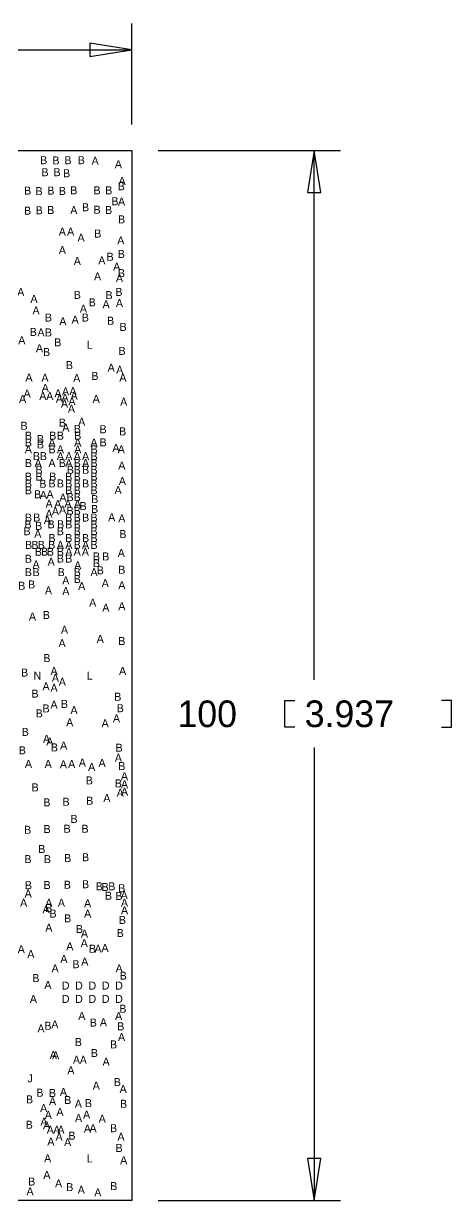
# Model space of a CAD drawing. Extents: x -416 to 448, y -300 to 287.
# Drawn here: x 74.7 to 115.4, y 0 to 112.1 of the extents above; entities that cross this region are included whole.
import ezdxf
from ezdxf.enums import TextEntityAlignment as Align

# ---------------------------------------------------------------- set-up
doc = ezdxf.new("R2010")
doc.units = 0
doc.layers.add('FAB_110219', color=45, linetype='CONTINUOUS')

msp = doc.modelspace()

# ---------------------------------------------------------------- linework, layer by layer
at = {"layer": 'FAB_110219'}
for points in [[(85.000084, 102.500176), (85.000084, 112.101122)], [(81.000092, 108.97616), (85.000084, 109.601), (81.000092, 110.22584), (81.000092, 108.97616)], [(56.9849, 109.601), (85.000084, 109.601)], [(87.500206, 100.000054), (104.862122, 100.000054)], [(102.98684, 96.000062), (102.362, 100.000054), (101.73716, 96.000062), (102.98684, 96.000062)], [(102.362, 49.5808), (102.362, 100.000054)], [(100.5078, 45.085), (99.5553, 45.085), (99.5553, 47.625), (100.5078, 47.625)], [(114.4778, 45.085), (115.4303, 45.085), (115.4303, 47.625), (114.4778, 47.625)], [(102.362, 43.1292), (102.362, 0)], [(101.73716, 3.999992), (102.362, 0), (102.98684, 3.999992), (101.73716, 3.999992)], [(87.500206, 0), (104.862122, 0)]]:
    msp.add_lwpolyline(points, dxfattribs=at)
msp.add_lwpolyline([(0, 0), (0, 100.000054), (85.000084, 100.000054), (85.000084, 0)], close=True, dxfattribs=at)

# ---------------------------------------------------------------- texts
for s, p in [('B', (76.6064, 99.0854)), ('B', (77.7748, 99.06)), ('B', (78.9178, 99.0854)), ('B', (80.1878, 99.0854)), ('A', (81.5086, 99.0346)), ('A', (83.7184, 98.7044)), ('B', (76.7334, 97.9424)), ('B', (77.8764, 97.9424)), ('B', (78.7908, 97.8408)), ('B', (75.0824, 96.188784)), ('B', (76.1746, 96.139)), ('B', (77.2922, 96.188784)), ('B', (78.384908, 96.157034)), ('B', (79.4766, 96.214184)), ('B', (81.695798, 96.2152)), ('B', (82.804, 96.214184)), ('B', (83.990434, 96.603058)), ('A', (84.074, 97.1042)), ('B', (83.3882, 95.1738)), ('A', (84.0232, 95.1484)), ('B', (75.076558, 94.278704)), ('B', (76.183998, 94.314264)), ('B', (77.276198, 94.339664)), ('A', (79.4766, 94.339664)), ('B', (80.594454, 94.599252)), ('B', (81.695798, 94.365064)), ('B', (82.787998, 94.339664)), ('B', (84.0232, 93.4466)), ('A', (78.3844, 92.282264)), ('A', (79.1718, 92.282264)), ('A', (80.16875, 91.703652)), ('B', (81.7626, 92.1004)), ('A', (78.386686, 90.520774)), ('A', (83.947, 91.44)), ('A', (79.8068, 89.4842)), ('A', (82.1436, 89.535)), ('B', (82.931, 89.8906)), ('B', (83.9978, 90.15476)), ('A', (83.566, 88.9508)), ('B', (84.013548, 88.3285)), ('A', (81.7372, 88.011)), ('A', (83.82, 87.8586)), ('A', (74.427842, 86.533228)), ('B', (79.8068, 86.2584)), ('B', (82.8294, 86.233)), ('B', (83.7692, 86.5378)), ('A', (75.687428, 85.879178)), ('A', (80.391, 84.9376)), ('B', (81.2292, 85.5472)), ('A', (82.55, 85.365336)), ('A', (83.82, 85.472016)), ('A', (75.882754, 84.772246)), ('B', (77.0636, 84.0994)), ('A', (78.4352, 83.7438)), ('A', (79.6036, 83.8962)), ('B', (80.5688, 84.0994)), ('B', (82.9818, 83.7946)), ('B', (75.6158, 82.7278)), ('A', (76.3524, 82.677)), ('B', (77.0636, 82.677)), ('B', (84.1756, 83.2104)), ('A', (74.5236, 81.9404)), ('B', (77.9526, 81.7372)), ('L', (81.000092, 81.499964)), ('A', (76.204064, 81.178654)), ('B', (76.8858, 80.808322)), ('B', (84.074, 80.9244)), ('B', (79.062326, 79.561944)), ('A', (83.0326, 79.3242)), ('A', (75.2094, 78.3844)), ('A', (76.7334, 78.359)), ('A', (79.756, 78.3336)), ('B', (81.4832, 78.5368)), ('A', (83.8454, 79.121)), ('A', (84.1502, 78.3844)), ('A', (76.7588, 77.3938)), ('A', (78.6892, 77.0636)), ('A', (79.4004, 77.089)), ('A', (74.5998, 76.3524)), ('A', (75.0316, 76.8604)), ('A', (76.5302, 76.6318)), ('A', (77.1906, 76.6318)), ('A', (77.978, 76.8858)), ('A', (78.105, 76.3778)), ('A', (78.5876, 75.8952)), ('A', (78.6384, 76.4794)), ('A', (79.2988, 76.1238)), ('A', (79.502, 76.6572)), ('A', (81.6102, 76.3524)), ('A', (84.2264, 76.073)), ('A', (79.248, 75.4126)), ('B', (74.74458, 73.787)), ('B', (78.3844, 74.0918)), ('A', (78.7146, 73.6092)), ('A', (80.23098, 74.168)), ('B', (75.156822, 72.844914)), ('B', (76.3016, 72.517)), ('B', (77.475842, 72.84466)), ('B', (78.199742, 72.84466)), ('B', (79.825342, 73.494646)), ('B', (79.850742, 72.84466)), ('B', (82.2706, 73.4568)), ('B', (84.1248, 73.2536)), ('A', (75.150218, 71.544688)), ('B', (75.156822, 72.194928)), ('B', (76.3016, 72.009)), ('A', (77.399642, 72.194674)), ('B', (77.399642, 71.544688)), ('A', (78.199742, 71.544688)), ('A', (79.850488, 71.544688)), ('A', (79.850742, 72.194674)), ('A', (79.850742, 72.194674)), ('A', (81.399888, 72.194674)), ('B', (81.412842, 71.542148)), ('B', (82.2706, 72.2122)), ('A', (83.4898, 71.6788)), ('A', (83.9978, 71.5518)), ('B', (75.156822, 70.24497)), ('B', (75.918822, 70.894956)), ('A', (76.077318, 70.244716)), ('B', (76.585318, 70.894702)), ('A', (77.399642, 70.244716)), ('A', (78.199742, 70.894702)), ('B', (78.377542, 70.244716)), ('A', (78.999842, 70.894702)), ('A', (78.999842, 70.244716)), ('A', (79.799942, 70.894702)), ('B', (79.799942, 70.244716)), ('A', (80.599788, 70.894702)), ('A', (80.599788, 70.244716)), ('A', (80.599788, 70.244716)), ('B', (81.399888, 70.244716)), ('B', (81.405222, 70.892162)), ('B', (76.1746, 69.59473)), ('B', (79.152242, 69.59473)), ('B', (79.799942, 69.59473)), ('B', (80.599788, 69.59473)), ('B', (81.399888, 69.59473)), ('A', (84.0486, 70.0024)), ('B', (75.150218, 68.94322)), ('B', (75.150218, 68.294758)), ('B', (76.1746, 68.944744)), ('B', (76.5302, 68.264278)), ('B', (77.399642, 68.294758)), ('B', (77.475842, 68.944744)), ('B', (78.199996, 68.294758)), ('B', (78.999842, 68.944744)), ('B', (78.999842, 68.295012)), ('B', (79.799688, 68.944744)), ('B', (79.799688, 68.294758)), ('B', (80.599788, 68.294758)), ('B', (81.399888, 68.944744)), ('B', (81.399888, 68.294758)), ('A', (84.0994, 68.5292)), ('B', (75.150218, 67.644772)), ('B', (76.027788, 67.264788)), ('A', (76.581, 67.2084)), ('A', (77.216, 67.2592)), ('A', (78.4352, 66.9544)), ('B', (78.999842, 67.644772)), ('B', (79.126842, 66.994786)), ('B', (79.799942, 67.644772)), ('B', (79.799942, 66.994786)), ('B', (81.399888, 67.644772)), ('A', (83.693, 67.6656)), ('A', (77.1271, 66.368422)), ('A', (77.9526, 66.3448)), ('A', (78.4098, 65.786)), ('A', (78.9178, 66.3702)), ('A', (79.8322, 66.3448)), ('B', (80.3656, 66.1416)), ('B', (81.4578, 65.8622)), ('B', (81.4705, 66.802)), ('B', (75.150218, 65.044828)), ('B', (75.950318, 65.044828)), ('A', (76.962, 64.8208)), ('A', (77.1144, 65.405)), ('A', (77.724, 65.659)), ('B', (78.999842, 65.044828)), ('B', (79.126842, 65.694814)), ('B', (79.799942, 65.694814)), ('B', (79.799942, 65.044828)), ('B', (80.599788, 65.044828)), ('B', (81.399888, 65.044828)), ('A', (83.0834, 65.0748)), ('A', (84.048346, 64.961008)), ('B', (75.023218, 63.744856)), ('B', (75.112118, 64.394842)), ('B', (76.13269, 64.255396)), ('B', (77.3176, 64.39789)), ('B', (78.199742, 63.744856)), ('B', (78.21676, 64.411606)), ('B', (78.999842, 64.394842)), ('B', (79.799688, 64.394842)), ('B', (79.799688, 63.744856)), ('B', (81.399888, 64.394842)), ('B', (81.399888, 63.744856)), ('B', (75.175618, 62.44463)), ('B', (75.77455, 62.444884)), ('A', (76.0476, 63.5)), ('B', (76.3778, 62.444884)), ('B', (77.3684, 62.444884)), ('B', (77.399642, 63.09487)), ('A', (78.199742, 62.444884)), ('A', (78.999842, 62.444884)), ('B', (78.999842, 63.09487)), ('B', (79.799942, 63.09487)), ('B', (79.799942, 62.444884)), ('A', (80.599788, 62.444884)), ('B', (80.599788, 63.09487)), ('B', (81.399888, 63.09487)), ('B', (81.399888, 62.444884)), ('B', (84.1502, 63.4746)), ('B', (76.105004, 61.794644)), ('B', (76.688442, 61.798708)), ('B', (77.247242, 61.794898)), ('B', (78.199742, 61.794898)), ('A', (78.999842, 61.794898)), ('A', (79.799942, 61.794898)), ('A', (80.576674, 61.794898)), ('B', (81.6356, 61.341)), ('B', (82.5246, 61.341)), ('A', (83.9978, 61.6712)), ('B', (75.150218, 61.119258)), ('A', (75.887834, 60.579)), ('A', (77.3176, 60.833)), ('B', (78.199742, 61.144912)), ('B', (78.999842, 61.144912)), ('A', (79.850742, 60.494926)), ('B', (81.6356, 60.706)), ('B', (75.150218, 59.844686)), ('B', (75.887834, 59.845956)), ('B', (78.275942, 59.84494)), ('A', (78.7146, 59.055)), ('B', (79.799942, 59.84494)), ('B', (79.799942, 59.194954)), ('A', (81.399888, 59.84494)), ('B', (81.997296, 60.026296)), ('B', (84.0486, 60.071)), ('B', (74.5236, 58.547)), ('B', (75.45578, 58.674)), ('A', (77.0636, 58.10504)), ('A', (78.7146, 58.039)), ('A', (80.228948, 58.523632)), ('A', (82.4738, 58.801)), ('A', (84.0486, 58.5978)), ('A', (81.28, 56.93156)), ('B', (76.8604, 55.7657)), ('A', (82.5246, 56.4642)), ('A', (84.048346, 56.603646)), ('A', (75.5396, 55.619904)), ('A', (78.5876, 54.356)), ('A', (81.9912, 53.4924)), ('A', (78.359, 53.086)), ('B', (84.0486, 53.2892)), ('B', (76.9112, 51.6636)), ('B', (74.793094, 50.283872)), ('A', (77.596746, 50.431192)), ('A', (84.1248, 50.4444)), ('N', (75.999848, 49.9999)), ('A', (76.835, 48.9712)), ('A', (77.724, 49.784)), ('A', (78.3844, 49.403)), ('L', (81.000092, 49.9999)), ('B', (75.781662, 48.271938)), ('A', (77.596746, 48.831246)), ('B', (83.6676, 47.9806)), ('B', (76.834746, 46.863)), ('A', (77.596746, 47.2313)), ('B', (78.5876, 47.2948)), ('A', (79.497174, 46.708314)), ('B', (83.8962, 46.8884)), ('B', (76.186538, 46.393862)), ('A', (83.5406, 45.9232)), ('B', (74.8538, 44.63288)), ('A', (79.086202, 45.541438)), ('A', (82.45983, 45.457618)), ('A', (76.8858, 43.9674)), ('A', (77.1906, 43.7134)), ('B', (74.5744, 42.8752)), ('B', (77.6224, 43.1546)), ('A', (78.506574, 43.330114)), ('B', (83.7946, 43.1292)), ('A', (75.1586, 41.5798)), ('A', (77.0382, 41.5798)), ('A', (78.486, 41.5544)), ('A', (79.2734, 41.5798)), ('A', (80.2894, 41.7068)), ('A', (81.1784, 41.3004)), ('A', (82.169, 41.6814)), ('A', (83.7184, 42.164)), ('B', (84.044536, 41.3766)), ('B', (80.9498, 40.005)), ('A', (84.3026, 40.4114)), ('B', (75.7936, 39.3446)), ('B', (83.7184, 39.7256)), ('A', (84.3026, 38.9382)), ('A', (84.306664, 39.63416)), ('B', (76.9112, 37.9222)), ('B', (78.74, 37.973)), ('B', (81.0006, 38.0746)), ('A', (82.6262, 38.3286)), ('A', (83.8962, 38.8366)), ('B', (79.502, 36.3474)), ('B', (75.0824, 35.306)), ('B', (76.9366, 35.3822)), ('B', (78.8416, 35.4076)), ('B', (80.5434, 35.4076)), ('B', (76.4286, 33.4772)), ('B', (75.1078, 32.512)), ('B', (76.962, 32.512)), ('B', (78.8924, 32.6136)), ('B', (80.5942, 32.6898)), ('B', (75.1586, 30.0228)), ('B', (76.9366, 30.0482)), ('B', (78.867, 30.0736)), ('B', (80.5942, 30.1244)), ('B', (81.89849, 29.91866)), ('B', (83.09864, 29.91866)), ('A', (75.1332, 29.2354)), ('B', (82.454242, 29.858462)), ('B', (82.780632, 29.030168)), ('B', (83.7692, 29.0068)), ('B', (84.0486, 29.7434)), ('A', (84.2772, 29.083)), ('A', (74.698606, 28.35656)), ('A', (76.835, 27.7368)), ('A', (77.098652, 28.35656)), ('B', (77.098652, 27.84856)), ('A', (78.298548, 28.35656)), ('A', (80.792574, 28.303474)), ('A', (84.298536, 28.35656)), ('B', (77.502004, 27.3304)), ('B', (78.888336, 26.8732)), ('A', (80.792574, 27.328114)), ('B', (84.0994, 26.7208)), ('A', (84.3026, 27.6352)), ('A', (77.098652, 25.9842)), ('B', (80.01, 25.8572)), ('A', (80.4926, 25.4254)), ('B', (83.8962, 25.4762)), ('A', (80.4672, 24.511)), ('A', (74.4728, 23.9268)), ('A', (75.3872, 23.4696)), ('A', (79.0956, 24.2062)), ('B', (81.2546, 23.9776)), ('A', (81.788, 23.9776)), ('A', (82.4484, 24.0538)), ('A', (77.6986, 22.098)), ('A', (78.5368, 23.0124)), ('B', (79.6798, 22.5044)), ('A', (80.518, 22.7584)), ('A', (83.7946, 22.098)), ('B', (75.8698, 21.1836)), ('B', (84.180426, 21.4122)), ('A', (77.0128, 20.5232)), ('D', (78.697074, 20.467574)), ('D', (79.967074, 20.467574)), ('D', (81.237074, 20.467574)), ('D', (82.507074, 20.467574)), ('D', (83.777074, 20.467574)), ('A', (75.630786, 19.197574)), ('D', (78.697074, 19.197574)), ('D', (79.967074, 19.197574)), ('D', (81.237074, 19.197574)), ('D', (82.507074, 19.197574)), ('D', (83.777074, 19.197574)), ('A', (80.2386, 17.5768)), ('A', (83.7438, 17.5768)), ('B', (84.1502, 18.2626)), ('B', (77.0128, 16.637)), ('A', (77.6732, 16.764)), ('B', (81.3308, 16.9418)), ('A', (82.296, 16.9672)), ('B', (83.947, 16.5862)), ('A', (76.3524, 16.383)), ('A', (84.0232, 15.5702)), ('B', (79.9084, 15.0876)), ('B', (83.2612, 14.859)), ('A', (77.5208, 13.8684)), ('A', (77.7494, 13.8176)), ('A', (79.7306, 13.39596)), ('A', (80.380586, 13.39596)), ('B', (81.4324, 14.0462)), ('A', (82.55254, 13.220192)), ('A', (79.1972, 12.3952)), ('J', (75.311, 11.63193)), ('A', (81.6102, 10.922)), ('B', (83.6168, 11.2776)), ('B', (76.2508, 10.2616)), ('B', (77.43952, 10.2362)), ('A', (78.490064, 10.3378)), ('A', (84.1756, 10.6172)), ('B', (75.2602, 9.6266)), ('A', (76.6064, 8.8011)), ('A', (77.45349, 9.4488)), ('B', (78.898242, 9.569958)), ('A', (79.9084, 9.2075)), ('B', (80.8736, 9.271)), ('B', (84.2137, 9.2075)), ('A', (76.6318, 7.490968)), ('A', (77.048614, 8.146034)), ('A', (78.1558, 8.4328)), ('A', (79.929482, 7.851394)), ('A', (80.6958, 8.1788)), ('A', (82.180176, 7.785608)), ('B', (75.2348, 7.2136)), ('A', (76.8858, 7.1628)), ('A', (77.234542, 6.738112)), ('A', (77.85354, 6.731)), ('A', (78.25359, 6.731)), ('A', (80.769206, 6.838442)), ('A', (81.3054, 6.8834)), ('B', (83.2612, 6.8834)), ('A', (77.2922, 5.6134)), ('A', (78.0796, 6.0706)), ('A', (78.8924, 5.5626)), ('B', (79.2988, 6.1722)), ('A', (83.9724, 6.0706)), ('B', (83.7946, 5.0038)), ('A', (76.9874, 4.0132)), ('L', (81.000092, 3.999992)), ('A', (84.2264, 3.8354)), ('A', (76.9112, 2.4384)), ('A', (75.311, 0.8636)), ('B', (75.4634, 1.8034)), ('A', (78.0288, 1.6256)), ('B', (79.0956, 1.27)), ('A', (80.1878, 1.016)), ('A', (81.7626, 0.762)), ('B', (83.2866, 1.3716))]:
    msp.add_text(s, height=0.762, dxfattribs=at).set_placement(p, align=Align.MIDDLE_CENTER)
for s, p in [('100', (89.3445, 45.085)), ('3.937', (101.4603, 45.085))]:
    msp.add_text(s, height=2.54, dxfattribs=at).set_placement(p)

doc.saveas('drawing.dxf')
